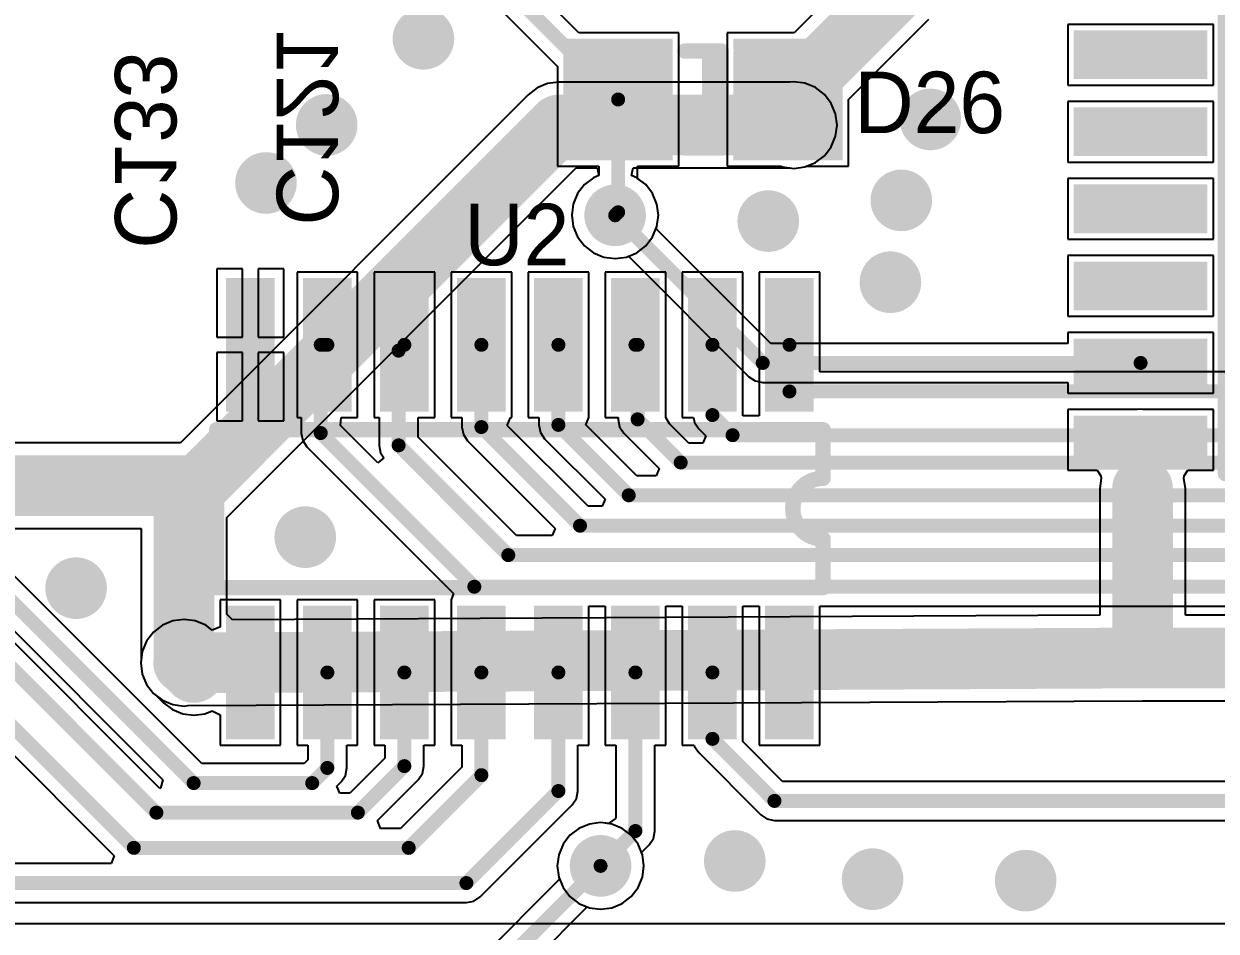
# Model space of a CAD drawing. Header units: millimetres. Extents: x 0 to 7.36, y -3.03 to 0.
# Drawn here: x 1.686 to 2.46, y -1.548 to -0.959 of the extents above; entities that cross this region are included whole.
import ezdxf

# ---------------------------------------------------------------- set-up
doc = ezdxf.new("R2010")
doc.units = ezdxf.units.MM
doc.header["$MEASUREMENT"] = 0
for name, color, linetype in [('BottomLayer', 5, 'Continuous'), ('BottomOverlay', 54, 'Continuous'), ('BottomPaste', 16, 'Continuous'), ('BottomSolder', 6, 'Continuous'), ('MultiLayer', 9, 'Continuous'), ('TopLayer', 1, 'Continuous'), ('TopOverlay', 2, 'Continuous'), ('TopPaste', 8, 'Continuous'), ('TopSolder', 216, 'Continuous'), ('ViaHoleLayer', 16, 'Continuous')]:
    doc.layers.add(name, color=color, linetype=linetype)

# ---------------------------------------------------------------- blocks, each defined once
blk = doc.blocks.new('ULN2003BDR_B_96')
at = {"layer": 'BottomLayer'}
for points in [[(-0.14567, 0.16319), (-0.06693, 0.16319), (-0.14567, 0.18681), (-0.06693, 0.18681)], [(0.06693, 0.16319), (0.14567, 0.16319), (0.06693, 0.18681), (0.14567, 0.18681)], [(-0.14567, 0.11319), (-0.06693, 0.11319), (-0.14567, 0.13681), (-0.06693, 0.13681)], [(0.06693, 0.11319), (0.14567, 0.11319), (0.06693, 0.13681), (0.14567, 0.13681)], [(-0.14567, 0.06319), (-0.06693, 0.06319), (-0.14567, 0.08681), (-0.06693, 0.08681)], [(0.06693, 0.06319), (0.14567, 0.06319), (0.06693, 0.08681), (0.14567, 0.08681)], [(-0.14567, 0.01319), (-0.06693, 0.01319), (-0.14567, 0.03681), (-0.06693, 0.03681)], [(0.06693, 0.01319), (0.14567, 0.01319), (0.06693, 0.03681), (0.14567, 0.03681)], [(-0.14567, -0.03681), (-0.06693, -0.03681), (-0.14567, -0.01319), (-0.06693, -0.01319)], [(0.06693, -0.03681), (0.14567, -0.03681), (0.06693, -0.01319), (0.14567, -0.01319)], [(-0.14567, -0.08681), (-0.06693, -0.08681), (-0.14567, -0.06319), (-0.06693, -0.06319)], [(0.06693, -0.08681), (0.14567, -0.08681), (0.06693, -0.06319), (0.14567, -0.06319)], [(-0.14567, -0.13681), (-0.06693, -0.13681), (-0.14567, -0.11319), (-0.06693, -0.11319)], [(0.06693, -0.13681), (0.14567, -0.13681), (0.06693, -0.11319), (0.14567, -0.11319)], [(-0.14567, -0.18681), (-0.06693, -0.18681), (-0.14567, -0.16319), (-0.06693, -0.16319)], [(0.06693, -0.18681), (0.14567, -0.18681), (0.06693, -0.16319), (0.14567, -0.16319)]]:
    blk.add_solid(points, dxfattribs=at)
at = {"layer": 'BottomOverlay', "const_width": 0.01}
for points in [[(0.05119, 0.19683), (-0.05119, 0.19683)], [(-0.05119, 0.19683), (-0.05119, -0.19683)], [(0.05119, 0.19683), (0.05119, -0.19683)], [(-0.01969, -0.19683), (-0.05119, -0.19683)], [(0.05119, -0.19683), (0.01969, -0.19683)]]:
    blk.add_lwpolyline(points, dxfattribs=at)
at = {"layer": 'BottomOverlay', "const_width": 0.005}
for points in [[(-0.05369, 0.19683, 1), (-0.04869, 0.19683, 1)], [(-0.05369, 0.19683, 1), (-0.04869, 0.19683, 1)], [(0.04869, 0.19683, 1), (0.05369, 0.19683, 1)], [(0.04869, 0.19683, 1), (0.05369, 0.19683, 1)], [(-0.05369, -0.19683, 1), (-0.04869, -0.19683, 1)], [(-0.05369, -0.19683, 1), (-0.04869, -0.19683, 1)], [(-0.02219, -0.19683, 1), (-0.01719, -0.19683, 1)], [(-0.02219, -0.19685, 1), (-0.01719, -0.19685, 1)], [(0.01719, -0.19683, 1), (0.02219, -0.19683, 1)], [(0.01719, -0.19685, 1), (0.02219, -0.19685, 1)], [(0.04869, -0.19683, 1), (0.05369, -0.19683, 1)], [(0.04869, -0.19683, 1), (0.05369, -0.19683, 1)]]:
    blk.add_lwpolyline(points, format="xyb", close=True, dxfattribs=at)
at = {"layer": 'BottomOverlay', "const_width": 0.01}
blk.add_lwpolyline([(-0.01969, -0.19685, -1), (0.01969, -0.19685)], format="xyb", dxfattribs=at)
at = {"layer": 'BottomPaste'}
for points in [[(-0.14567, 0.16319), (-0.06693, 0.16319), (-0.14567, 0.18681), (-0.06693, 0.18681)], [(0.06693, 0.16319), (0.14567, 0.16319), (0.06693, 0.18681), (0.14567, 0.18681)], [(-0.14567, 0.11319), (-0.06693, 0.11319), (-0.14567, 0.13681), (-0.06693, 0.13681)], [(0.06693, 0.11319), (0.14567, 0.11319), (0.06693, 0.13681), (0.14567, 0.13681)], [(-0.14567, 0.06319), (-0.06693, 0.06319), (-0.14567, 0.08681), (-0.06693, 0.08681)], [(0.06693, 0.06319), (0.14567, 0.06319), (0.06693, 0.08681), (0.14567, 0.08681)], [(-0.14567, 0.01319), (-0.06693, 0.01319), (-0.14567, 0.03681), (-0.06693, 0.03681)], [(0.06693, 0.01319), (0.14567, 0.01319), (0.06693, 0.03681), (0.14567, 0.03681)], [(-0.14567, -0.03681), (-0.06693, -0.03681), (-0.14567, -0.01319), (-0.06693, -0.01319)], [(0.06693, -0.03681), (0.14567, -0.03681), (0.06693, -0.01319), (0.14567, -0.01319)], [(-0.14567, -0.08681), (-0.06693, -0.08681), (-0.14567, -0.06319), (-0.06693, -0.06319)], [(0.06693, -0.08681), (0.14567, -0.08681), (0.06693, -0.06319), (0.14567, -0.06319)], [(-0.14567, -0.13681), (-0.06693, -0.13681), (-0.14567, -0.11319), (-0.06693, -0.11319)], [(0.06693, -0.13681), (0.14567, -0.13681), (0.06693, -0.11319), (0.14567, -0.11319)], [(-0.14567, -0.18681), (-0.06693, -0.18681), (-0.14567, -0.16319), (-0.06693, -0.16319)], [(0.06693, -0.18681), (0.14567, -0.18681), (0.06693, -0.16319), (0.14567, -0.16319)]]:
    blk.add_solid(points, dxfattribs=at)
at = {"layer": 'BottomSolder'}
for points in [[(-0.14967, 0.15919), (-0.06293, 0.15919), (-0.14967, 0.19081), (-0.06293, 0.19081)], [(0.06293, 0.15919), (0.14967, 0.15919), (0.06293, 0.19081), (0.14967, 0.19081)], [(-0.14967, 0.10919), (-0.06293, 0.10919), (-0.14967, 0.14081), (-0.06293, 0.14081)], [(0.06293, 0.10919), (0.14967, 0.10919), (0.06293, 0.14081), (0.14967, 0.14081)], [(-0.14967, 0.05919), (-0.06293, 0.05919), (-0.14967, 0.09081), (-0.06293, 0.09081)], [(0.06293, 0.05919), (0.14967, 0.05919), (0.06293, 0.09081), (0.14967, 0.09081)], [(-0.14967, 0.00919), (-0.06293, 0.00919), (-0.14967, 0.04081), (-0.06293, 0.04081)], [(0.06293, 0.00919), (0.14967, 0.00919), (0.06293, 0.04081), (0.14967, 0.04081)], [(-0.14967, -0.04081), (-0.06293, -0.04081), (-0.14967, -0.00919), (-0.06293, -0.00919)], [(0.06293, -0.04081), (0.14967, -0.04081), (0.06293, -0.00919), (0.14967, -0.00919)], [(-0.14967, -0.09081), (-0.06293, -0.09081), (-0.14967, -0.05919), (-0.06293, -0.05919)], [(0.06293, -0.09081), (0.14967, -0.09081), (0.06293, -0.05919), (0.14967, -0.05919)], [(-0.14967, -0.14081), (-0.06293, -0.14081), (-0.14967, -0.10919), (-0.06293, -0.10919)], [(0.06293, -0.14081), (0.14967, -0.14081), (0.06293, -0.10919), (0.14967, -0.10919)], [(-0.14967, -0.19081), (-0.06293, -0.19081), (-0.14967, -0.15919), (-0.06293, -0.15919)], [(0.06293, -0.19081), (0.14967, -0.19081), (0.06293, -0.15919), (0.14967, -0.15919)]]:
    blk.add_solid(points, dxfattribs=at)
blk = doc.blocks.new('ULN2003BDR_97')
at = {"layer": 'TopLayer'}
for points in [[(-0.14567, 0.16319), (-0.06693, 0.16319), (-0.14567, 0.18681), (-0.06693, 0.18681)], [(0.06693, 0.16319), (0.14567, 0.16319), (0.06693, 0.18681), (0.14567, 0.18681)], [(-0.14567, 0.11319), (-0.06693, 0.11319), (-0.14567, 0.13681), (-0.06693, 0.13681)], [(0.06693, 0.11319), (0.14567, 0.11319), (0.06693, 0.13681), (0.14567, 0.13681)], [(-0.14567, 0.06319), (-0.06693, 0.06319), (-0.14567, 0.08681), (-0.06693, 0.08681)], [(0.06693, 0.06319), (0.14567, 0.06319), (0.06693, 0.08681), (0.14567, 0.08681)], [(-0.14567, 0.01319), (-0.06693, 0.01319), (-0.14567, 0.03681), (-0.06693, 0.03681)], [(0.06693, 0.01319), (0.14567, 0.01319), (0.06693, 0.03681), (0.14567, 0.03681)], [(-0.14567, -0.03681), (-0.06693, -0.03681), (-0.14567, -0.01319), (-0.06693, -0.01319)], [(0.06693, -0.03681), (0.14567, -0.03681), (0.06693, -0.01319), (0.14567, -0.01319)], [(-0.14567, -0.08681), (-0.06693, -0.08681), (-0.14567, -0.06319), (-0.06693, -0.06319)], [(0.06693, -0.08681), (0.14567, -0.08681), (0.06693, -0.06319), (0.14567, -0.06319)], [(-0.14567, -0.13681), (-0.06693, -0.13681), (-0.14567, -0.11319), (-0.06693, -0.11319)], [(0.06693, -0.13681), (0.14567, -0.13681), (0.06693, -0.11319), (0.14567, -0.11319)], [(-0.14567, -0.18681), (-0.06693, -0.18681), (-0.14567, -0.16319), (-0.06693, -0.16319)], [(0.06693, -0.18681), (0.14567, -0.18681), (0.06693, -0.16319), (0.14567, -0.16319)]]:
    blk.add_solid(points, dxfattribs=at)
at = {"layer": 'TopOverlay', "const_width": 0.01}
for points in [[(-0.01969, 0.19683), (-0.05119, 0.19683)], [(-0.05119, -0.19683), (-0.05119, 0.19683)], [(0.05119, 0.19683), (0.01969, 0.19683)], [(0.05119, -0.19683), (0.05119, 0.19683)], [(0.05119, -0.19683), (-0.05119, -0.19683)]]:
    blk.add_lwpolyline(points, dxfattribs=at)
at = {"layer": 'TopOverlay', "const_width": 0.005}
for points in [[(-0.05369, 0.19683, 1), (-0.04869, 0.19683, 1)], [(-0.05369, 0.19683, 1), (-0.04869, 0.19683, 1)], [(-0.02219, 0.19685, 1), (-0.01719, 0.19685, 1)], [(-0.02219, 0.19683, 1), (-0.01719, 0.19683, 1)], [(0.01719, 0.19685, 1), (0.02219, 0.19685, 1)], [(0.01719, 0.19683, 1), (0.02219, 0.19683, 1)], [(0.04869, 0.19683, 1), (0.05369, 0.19683, 1)], [(0.04869, 0.19683, 1), (0.05369, 0.19683, 1)], [(-0.05369, -0.19683, 1), (-0.04869, -0.19683, 1)], [(-0.05369, -0.19683, 1), (-0.04869, -0.19683, 1)], [(0.04869, -0.19683, 1), (0.05369, -0.19683, 1)], [(0.04869, -0.19683, 1), (0.05369, -0.19683, 1)]]:
    blk.add_lwpolyline(points, format="xyb", close=True, dxfattribs=at)
at = {"layer": 'TopOverlay', "const_width": 0.01}
blk.add_lwpolyline([(0.01969, 0.19685, -1), (-0.01969, 0.19685)], format="xyb", dxfattribs=at)
at = {"layer": 'TopPaste'}
for points in [[(-0.14567, 0.16319), (-0.06693, 0.16319), (-0.14567, 0.18681), (-0.06693, 0.18681)], [(0.06693, 0.16319), (0.14567, 0.16319), (0.06693, 0.18681), (0.14567, 0.18681)], [(-0.14567, 0.11319), (-0.06693, 0.11319), (-0.14567, 0.13681), (-0.06693, 0.13681)], [(0.06693, 0.11319), (0.14567, 0.11319), (0.06693, 0.13681), (0.14567, 0.13681)], [(-0.14567, 0.06319), (-0.06693, 0.06319), (-0.14567, 0.08681), (-0.06693, 0.08681)], [(0.06693, 0.06319), (0.14567, 0.06319), (0.06693, 0.08681), (0.14567, 0.08681)], [(-0.14567, 0.01319), (-0.06693, 0.01319), (-0.14567, 0.03681), (-0.06693, 0.03681)], [(0.06693, 0.01319), (0.14567, 0.01319), (0.06693, 0.03681), (0.14567, 0.03681)], [(-0.14567, -0.03681), (-0.06693, -0.03681), (-0.14567, -0.01319), (-0.06693, -0.01319)], [(0.06693, -0.03681), (0.14567, -0.03681), (0.06693, -0.01319), (0.14567, -0.01319)], [(-0.14567, -0.08681), (-0.06693, -0.08681), (-0.14567, -0.06319), (-0.06693, -0.06319)], [(0.06693, -0.08681), (0.14567, -0.08681), (0.06693, -0.06319), (0.14567, -0.06319)], [(-0.14567, -0.13681), (-0.06693, -0.13681), (-0.14567, -0.11319), (-0.06693, -0.11319)], [(0.06693, -0.13681), (0.14567, -0.13681), (0.06693, -0.11319), (0.14567, -0.11319)], [(-0.14567, -0.18681), (-0.06693, -0.18681), (-0.14567, -0.16319), (-0.06693, -0.16319)], [(0.06693, -0.18681), (0.14567, -0.18681), (0.06693, -0.16319), (0.14567, -0.16319)]]:
    blk.add_solid(points, dxfattribs=at)
at = {"layer": 'TopSolder'}
for points in [[(-0.14967, 0.15919), (-0.06293, 0.15919), (-0.14967, 0.19081), (-0.06293, 0.19081)], [(0.06293, 0.15919), (0.14967, 0.15919), (0.06293, 0.19081), (0.14967, 0.19081)], [(-0.14967, 0.10919), (-0.06293, 0.10919), (-0.14967, 0.14081), (-0.06293, 0.14081)], [(0.06293, 0.10919), (0.14967, 0.10919), (0.06293, 0.14081), (0.14967, 0.14081)], [(-0.14967, 0.05919), (-0.06293, 0.05919), (-0.14967, 0.09081), (-0.06293, 0.09081)], [(0.06293, 0.05919), (0.14967, 0.05919), (0.06293, 0.09081), (0.14967, 0.09081)], [(-0.14967, 0.00919), (-0.06293, 0.00919), (-0.14967, 0.04081), (-0.06293, 0.04081)], [(0.06293, 0.00919), (0.14967, 0.00919), (0.06293, 0.04081), (0.14967, 0.04081)], [(-0.14967, -0.04081), (-0.06293, -0.04081), (-0.14967, -0.00919), (-0.06293, -0.00919)], [(0.06293, -0.04081), (0.14967, -0.04081), (0.06293, -0.00919), (0.14967, -0.00919)], [(-0.14967, -0.09081), (-0.06293, -0.09081), (-0.14967, -0.05919), (-0.06293, -0.05919)], [(0.06293, -0.09081), (0.14967, -0.09081), (0.06293, -0.05919), (0.14967, -0.05919)], [(-0.14967, -0.14081), (-0.06293, -0.14081), (-0.14967, -0.10919), (-0.06293, -0.10919)], [(0.06293, -0.14081), (0.14967, -0.14081), (0.06293, -0.10919), (0.14967, -0.10919)], [(-0.14967, -0.19081), (-0.06293, -0.19081), (-0.14967, -0.15919), (-0.06293, -0.15919)], [(0.06293, -0.19081), (0.14967, -0.19081), (0.06293, -0.15919), (0.14967, -0.15919)]]:
    blk.add_solid(points, dxfattribs=at)
blk = doc.blocks.new('1N4148_233')
at = {"layer": 'TopLayer'}
for points in [[(-0.08661, -0.03543), (-0.02362, -0.03543), (-0.08661, 0.03543), (-0.02362, 0.03543)], [(0.02362, -0.03543), (0.08661, -0.03543), (0.02362, 0.03543), (0.08661, 0.03543)]]:
    blk.add_solid(points, dxfattribs=at)
at = {"layer": 'TopOverlay', "const_width": 0.01}
for points in [[(-0.01182, 0.03146), (-0.01182, -0.03146)], [(0.01178, 0.03146), (-0.01178, 0.03146)], [(-0.00437, 0.03146), (-0.00437, -0.03146)], [(0.01178, -0.03146), (-0.01178, -0.03146)]]:
    blk.add_lwpolyline(points, dxfattribs=at)
at = {"layer": 'TopOverlay', "const_width": 0.005}
for points in [[(-0.01431, 0.03146, 1), (-0.00932, 0.03146, 1)], [(-0.01428, 0.03146, 1), (-0.00928, 0.03146, 1)], [(-0.00687, 0.03146, 1), (-0.00187, 0.03146, 1)], [(0.00928, 0.03146, 1), (0.01428, 0.03146, 1)], [(-0.01431, -0.03146, 1), (-0.00932, -0.03146, 1)], [(-0.01428, -0.03146, 1), (-0.00928, -0.03146, 1)], [(-0.00687, -0.03146, 1), (-0.00187, -0.03146, 1)], [(0.00928, -0.03146, 1), (0.01428, -0.03146, 1)]]:
    blk.add_lwpolyline(points, format="xyb", close=True, dxfattribs=at)
at = {"layer": 'TopPaste'}
for points in [[(-0.08661, -0.03543), (-0.02362, -0.03543), (-0.08661, 0.03543), (-0.02362, 0.03543)], [(0.02362, -0.03543), (0.08661, -0.03543), (0.02362, 0.03543), (0.08661, 0.03543)]]:
    blk.add_solid(points, dxfattribs=at)
at = {"layer": 'TopSolder'}
for points in [[(-0.09061, -0.03943), (-0.01962, -0.03943), (-0.09061, 0.03943), (-0.01962, 0.03943)], [(0.01962, -0.03943), (0.09061, -0.03943), (0.01962, 0.03943), (0.09061, 0.03943)]]:
    blk.add_solid(points, dxfattribs=at)

msp = doc.modelspace()

# ---------------------------------------------------------------- linework, layer by layer
at = {"layer": 'BottomLayer'}
for p, q in [((2.45809, -0.95941), (2.3636, -0.95941)), ((2.3636, -0.95941), (2.3636, -0.99878)), ((2.45809, -0.99878), (2.45809, -0.95941)), ((2.02581, -0.99788), (2.0191, -1.00066)), ((2.033, -0.99694), (2.02581, -0.99788)), ((2.18323, -0.99694), (2.033, -0.99694)), ((2.18565, -0.99662), (2.18323, -0.99694)), ((2.19292, -0.99758), (2.18565, -0.99662)), ((2.1997, -1.00038), (2.19292, -0.99758)), ((2.01334, -1.00508), (1.78758, -1.23084)), ((2.0191, -1.00066), (2.01334, -1.00508)), ((2.20553, -1.00485), (2.1997, -1.00038)), ((2.20999, -1.01068), (2.20553, -1.00485)), ((2.3636, -0.99878), (2.45809, -0.99878)), ((2.2128, -1.01746), (2.20999, -1.01068)), ((2.45809, -1.00941), (2.3636, -1.00941)), ((2.3636, -1.00941), (2.3636, -1.04878)), ((2.45809, -1.04878), (2.45809, -1.00941)), ((2.21376, -1.02473), (2.2128, -1.01746)), ((2.2128, -1.03201), (2.21376, -1.02473)), ((2.20999, -1.03879), (2.2128, -1.03201)), ((2.1997, -1.04908), (2.20553, -1.04461)), ((2.20553, -1.04461), (2.20999, -1.03879)), ((1.8177, -1.27934), (2.04451, -1.05253)), ((2.04451, -1.05253), (2.05808, -1.05253)), ((2.05808, -1.05253), (2.05908, -1.05753)), ((2.08036, -1.05753), (2.08136, -1.05253)), ((2.08136, -1.05253), (2.18323, -1.05253)), ((2.18323, -1.05253), (2.18565, -1.05285)), ((2.18565, -1.05285), (2.19292, -1.05189)), ((2.19292, -1.05189), (2.1997, -1.04908)), ((2.3636, -1.04878), (2.45809, -1.04878)), ((2.05566, -1.05894), (2.04984, -1.06341)), ((2.05908, -1.05753), (2.05566, -1.05894)), ((2.08378, -1.05894), (2.08036, -1.05753)), ((2.0896, -1.06341), (2.08378, -1.05894)), ((2.45809, -1.05941), (2.3636, -1.05941)), ((2.3636, -1.05941), (2.3636, -1.09878)), ((2.45809, -1.09878), (2.45809, -1.05941)), ((2.04984, -1.06341), (2.04537, -1.06923)), ((2.09407, -1.06923), (2.0896, -1.06341)), ((2.04537, -1.06923), (2.04256, -1.07601)), ((2.09688, -1.07601), (2.09407, -1.06923)), ((2.04256, -1.07601), (2.04161, -1.08329)), ((2.04161, -1.08329), (2.04256, -1.09057)), ((2.09783, -1.08329), (2.09688, -1.07601)), ((2.09688, -1.09057), (2.09783, -1.08329)), ((2.04256, -1.09057), (2.04537, -1.09735)), ((2.09629, -1.09198), (2.09688, -1.09057)), ((2.04537, -1.09735), (2.04984, -1.10317)), ((2.17076, -1.16645), (2.09629, -1.09198)), ((2.3636, -1.09878), (2.45809, -1.09878)), ((2.04984, -1.10317), (2.05566, -1.10764)), ((2.05566, -1.10764), (2.06244, -1.11045)), ((2.06244, -1.11045), (2.06972, -1.11141)), ((2.06972, -1.11141), (2.077, -1.11045)), ((2.077, -1.11045), (2.07841, -1.10986)), ((2.07841, -1.10986), (2.15659, -1.18804)), ((2.45809, -1.10941), (2.3636, -1.10941)), ((2.3636, -1.10941), (2.3636, -1.14878)), ((2.45809, -1.14878), (2.45809, -1.10941)), ((2.3636, -1.14878), (2.45809, -1.14878)), ((2.45809, -1.15941), (2.3636, -1.15941)), ((2.3636, -1.15941), (2.3636, -1.16645)), ((2.45809, -1.19878), (2.45809, -1.15941)), ((2.3636, -1.16645), (2.17076, -1.16645)), ((2.15659, -1.18804), (2.16069, -1.19078)), ((2.16069, -1.19078), (2.16553, -1.19174)), ((2.16553, -1.19174), (2.3636, -1.19174)), ((2.3636, -1.19174), (2.3636, -1.19878)), ((2.3636, -1.19878), (2.45809, -1.19878)), ((2.40851, -1.20941), (2.3636, -1.20941)), ((2.3636, -1.20941), (2.3636, -1.24878)), ((2.41004, -1.20904), (2.40851, -1.20941)), ((2.41239, -1.20941), (2.41004, -1.20904)), ((2.45809, -1.20941), (2.41239, -1.20941)), ((2.45809, -1.24878), (2.45809, -1.20941)), ((1.78758, -1.23084), (1.64338, -1.23084)), ((2.3636, -1.24878), (2.38267, -1.24878)), ((2.38267, -1.24878), (2.38504, -1.25233)), ((2.38521, -1.25378), (2.38431, -1.26059)), ((2.38504, -1.25233), (2.38521, -1.25378)), ((2.43901, -1.25378), (2.43917, -1.25233)), ((2.4399, -1.26059), (2.43901, -1.25378)), ((2.43917, -1.25233), (2.44154, -1.24878)), ((2.44154, -1.24878), (2.45809, -1.24878)), ((2.38431, -1.26059), (2.38431, -1.34286)), ((2.4399, -1.34272), (2.4399, -1.26059)), ((1.8177, -1.34218), (1.8177, -1.27934)), ((1.20009, -1.28643), (1.7621, -1.28643)), ((1.7621, -1.28643), (1.7621, -1.37125)), ((1.82124, -1.34571), (1.8177, -1.34218)), ((2.38431, -1.34286), (1.82124, -1.34571)), ((3.45851, -1.34272), (2.4399, -1.34272)), ((1.7621, -1.37125), (1.76179, -1.37367)), ((1.76179, -1.37367), (1.76275, -1.38094)), ((1.76275, -1.38094), (1.76555, -1.38772)), ((1.76555, -1.38772), (1.77002, -1.39355)), ((1.77002, -1.39355), (1.77584, -1.39801)), ((1.77584, -1.39801), (1.78262, -1.40082)), ((1.78262, -1.40082), (1.7899, -1.40178)), ((1.79241, -1.40145), (2.41217, -1.39832)), ((2.41217, -1.39832), (3.46761, -1.39832)), ((1.7899, -1.40178), (1.79241, -1.40145)), ((2.05298, -1.47829), (2.0462, -1.4811)), ((2.06026, -1.47733), (2.05298, -1.47829)), ((2.06754, -1.47829), (2.06026, -1.47733)), ((2.07432, -1.4811), (2.06754, -1.47829)), ((2.04038, -1.48556), (2.03591, -1.49139)), ((2.0462, -1.4811), (2.04038, -1.48556)), ((2.08014, -1.48556), (2.07432, -1.4811)), ((2.08461, -1.49139), (2.08014, -1.48556)), ((2.03591, -1.49139), (2.0331, -1.49817)), ((2.08742, -1.49817), (2.08461, -1.49139)), ((2.0331, -1.49817), (2.03215, -1.50544)), ((2.08837, -1.50544), (2.08742, -1.49817)), ((2.03215, -1.50544), (2.0331, -1.51272)), ((2.08742, -1.51272), (2.08837, -1.50544)), ((2.03369, -1.51413), (1.87002, -1.6778)), ((2.0331, -1.51272), (2.03369, -1.51413)), ((2.08461, -1.5195), (2.08742, -1.51272)), ((2.08014, -1.52532), (2.08461, -1.5195)), ((1.8842, -1.69939), (2.05157, -1.53202)), ((2.05157, -1.53202), (2.05298, -1.5326)), ((2.06754, -1.5326), (2.07432, -1.52979)), ((2.07432, -1.52979), (2.08014, -1.52532)), ((2.05298, -1.5326), (2.06026, -1.53356)), ((2.06026, -1.53356), (2.06754, -1.5326))]:
    msp.add_line(p, q, dxfattribs=at)
for points, const_width in [([(1.93526, -0.96877, 1), (1.95526, -0.96877, 1)], 0.02), ([(1.87245, -1.02464, 1), (1.89245, -1.02464, 1)], 0.02), ([(2.02316, -1.02473, 1), (2.04284, -1.02473, 1)], 0.01969), ([(2.02316, -1.02473, 1), (2.04284, -1.02473, 1)], 0.01969), ([(2.17565, -1.02473, 1), (2.19565, -1.02473, 1)], 0.02), ([(2.1758, -1.02473, 1), (2.19549, -1.02473, 1)], 0.01969), ([(2.26435, -1.02109, 1), (2.28435, -1.02109, 1)], 0.02), ([(1.83303, -1.06233, 1), (1.85303, -1.06233, 1)], 0.02), ([(2.2455, -1.07361, 1), (2.2655, -1.07361, 1)], 0.02), ([(2.05972, -1.08329, 1), (2.07972, -1.08329, 1)], 0.02), ([(2.15911, -1.08706, 1), (2.17911, -1.08706, 1)], 0.02), ([(2.06746, -1.08329, 1), (2.07198, -1.08329, 1)], 0.00453), ([(2.23841, -1.12672, 1), (2.25841, -1.12672, 1)], 0.02), ([(2.16326, -1.17909, 1), (2.16779, -1.17909, 1)], 0.00453), ([(2.16326, -1.17909, 1), (2.16779, -1.17909, 1)], 0.00453), ([(2.40858, -1.17909, 1), (2.41311, -1.17909, 1)], 0.00453), ([(2.40494, -1.22909, 1), (2.41675, -1.22909, 1)], 0.01181), ([(1.78006, -1.25864, 1), (1.79974, -1.25864, 1)], 0.01969), ([(1.78006, -1.25864, 1), (1.79974, -1.25864, 1)], 0.01969), ([(2.40226, -1.26059, 1), (2.42195, -1.26059, 1)], 0.01969), ([(1.78006, -1.26783, 1), (1.79974, -1.26783, 1)], 0.01969), ([(1.78006, -1.26783, 1), (1.79974, -1.26783, 1)], 0.01969), ([(1.78006, -1.26783, 1), (1.79974, -1.26783, 1)], 0.01969), ([(2.4062, -1.26059, 1), (2.41801, -1.26059, 1)], 0.01181), ([(1.85854, -1.29214, 1), (1.87854, -1.29214, 1)], 0.02), ([(1.70977, -1.32523, 1), (1.72977, -1.32523, 1)], 0.02), ([(1.7799, -1.37367, 1), (1.7999, -1.37367, 1)], 0.02), ([(1.78006, -1.37367, 1), (1.79974, -1.37367, 1)], 0.01969), ([(1.78006, -1.37367, 1), (1.79974, -1.37367, 1)], 0.01969), ([(2.40226, -1.37052, 1), (2.42195, -1.37052, 1)], 0.01969), ([(2.40226, -1.37052, 1), (2.42195, -1.37052, 1)], 0.01969), ([(2.40226, -1.37052, 1), (2.42195, -1.37052, 1)], 0.01969), ([(2.05026, -1.50544, 1), (2.07026, -1.50544, 1)], 0.02), ([(2.13739, -1.50225, 1), (2.15739, -1.50225, 1)], 0.02), ([(2.058, -1.50544, 1), (2.06252, -1.50544, 1)], 0.00453), ([(2.22686, -1.51405, 1), (2.24686, -1.51405, 1)], 0.02), ([(2.32623, -1.51502, 1), (2.34623, -1.51502, 1)], 0.02)]:
    msp.add_lwpolyline(points, format="xyb", close=True, dxfattribs=dict(at, const_width=const_width))
for points, const_width in [([(1.7899, -1.26783), (2.033, -1.02473)], 0.03937), ([(2.033, -1.02473), (2.18565, -1.02473)], 0.03937), ([(2.06972, -1.08329), (2.16553, -1.17909)], 0.00906), ([(2.16553, -1.17909), (2.41085, -1.17909)], 0.00906), ([(2.41085, -1.22909), (2.41211, -1.26059)], 0.02362), ([(1.61558, -1.25864), (1.7899, -1.25864)], 0.03937), ([(1.7899, -1.26783), (1.7899, -1.25864)], 0.03937), ([(2.41211, -1.37052), (2.41211, -1.26059)], 0.03937), ([(1.7899, -1.37367), (1.7899, -1.26783)], 0.03937), ([(1.7899, -1.37367), (2.41211, -1.37052)], 0.03937), ([(2.41211, -1.37052), (3.47002, -1.37052)], 0.03937), ([(1.87526, -1.69044), (2.06026, -1.50544)], 0.00906)]:
    msp.add_lwpolyline(points, dxfattribs=dict(at, const_width=const_width))
at = {"layer": 'MultiLayer', "const_width": 0.02}
for points in [[(1.93526, -0.96877, 1), (1.95526, -0.96877, 1)], [(1.87245, -1.02464, 1), (1.89245, -1.02464, 1)], [(2.17565, -1.02473, 1), (2.19565, -1.02473, 1)], [(2.26435, -1.02109, 1), (2.28435, -1.02109, 1)], [(1.83303, -1.06233, 1), (1.85303, -1.06233, 1)], [(2.2455, -1.07361, 1), (2.2655, -1.07361, 1)], [(2.05972, -1.08329, 1), (2.07972, -1.08329, 1)], [(2.15911, -1.08706, 1), (2.17911, -1.08706, 1)], [(2.23841, -1.12672, 1), (2.25841, -1.12672, 1)], [(1.85854, -1.29214, 1), (1.87854, -1.29214, 1)], [(1.70977, -1.32523, 1), (1.72977, -1.32523, 1)], [(1.7799, -1.37367, 1), (1.7999, -1.37367, 1)], [(2.05026, -1.50544, 1), (2.07026, -1.50544, 1)], [(2.13739, -1.50225, 1), (2.15739, -1.50225, 1)], [(2.22686, -1.51405, 1), (2.24686, -1.51405, 1)], [(2.32623, -1.51502, 1), (2.34623, -1.51502, 1)]]:
    msp.add_lwpolyline(points, format="xyb", close=True, dxfattribs=at)
at = {"layer": 'TopLayer'}
for p, q in [((2.22392, -0.92682), (2.1859, -0.96484)), ((2.04625, -0.96484), (2.01437, -0.93297)), ((1.99279, -0.94715), (2.0323, -0.98666)), ((2.22128, -1.00809), (2.27335, -0.95601)), ((2.11104, -0.96484), (2.04625, -0.96484)), ((2.11104, -1.05146), (2.11104, -0.96484)), ((2.1859, -0.96484), (2.14254, -0.96484)), ((2.14254, -0.96484), (2.14254, -1.05146)), ((2.0323, -0.98666), (2.0323, -1.05146)), ((2.22128, -1.05146), (2.22128, -1.00809)), ((2.0323, -1.05146), (2.05903, -1.05146)), ((2.05903, -1.05146), (2.05903, -1.05755)), ((2.08432, -1.05936), (2.08432, -1.05146)), ((2.08432, -1.05146), (2.11104, -1.05146)), ((2.14254, -1.05146), (2.17733, -1.05146)), ((2.17733, -1.05146), (2.17837, -1.05189)), ((2.17837, -1.05189), (2.18565, -1.05285)), ((2.18565, -1.05285), (2.19292, -1.05189)), ((2.19292, -1.05189), (2.19397, -1.05146)), ((2.19397, -1.05146), (2.22128, -1.05146)), ((2.05566, -1.05894), (2.04984, -1.06341)), ((2.05903, -1.05755), (2.05566, -1.05894)), ((2.0896, -1.06341), (2.08432, -1.05936)), ((2.04984, -1.06341), (2.04537, -1.06923)), ((2.09407, -1.06923), (2.0896, -1.06341)), ((2.04537, -1.06923), (2.04256, -1.07601)), ((2.09688, -1.07601), (2.09407, -1.06923)), ((2.04256, -1.07601), (2.04161, -1.08329)), ((2.04161, -1.08329), (2.04256, -1.09057)), ((2.09783, -1.08329), (2.09688, -1.07601)), ((2.09688, -1.09057), (2.09783, -1.08329)), ((2.04256, -1.09057), (2.04537, -1.09735)), ((2.09407, -1.09735), (2.09688, -1.09057)), ((2.04537, -1.09735), (2.04984, -1.10317)), ((2.0896, -1.10317), (2.09407, -1.09735)), ((2.04984, -1.10317), (2.05566, -1.10764)), ((2.08378, -1.10764), (2.0896, -1.10317)), ((2.05566, -1.10764), (2.06244, -1.11045)), ((2.06244, -1.11045), (2.06972, -1.11141)), ((2.06972, -1.11141), (2.077, -1.11045)), ((2.077, -1.11045), (2.08378, -1.10764)), ((1.82789, -1.11797), (1.81108, -1.11797)), ((1.81108, -1.11797), (1.81108, -1.16234)), ((1.82789, -1.16234), (1.82789, -1.11797)), ((1.8547, -1.11797), (1.83789, -1.11797)), ((1.83789, -1.11797), (1.83789, -1.16234)), ((1.8547, -1.16234), (1.8547, -1.11797)), ((1.90257, -1.1201), (1.8632, -1.1201)), ((1.8632, -1.1201), (1.8632, -1.21459)), ((1.90257, -1.21459), (1.90257, -1.1201)), ((1.95257, -1.1201), (1.9132, -1.1201)), ((1.9132, -1.1201), (1.9132, -1.21459)), ((1.95257, -1.21459), (1.95257, -1.1201)), ((2.00257, -1.1201), (1.9632, -1.1201)), ((1.9632, -1.1201), (1.9632, -1.21459)), ((2.00257, -1.21459), (2.00257, -1.1201)), ((2.05257, -1.1201), (2.0132, -1.1201)), ((2.0132, -1.1201), (2.0132, -1.21459)), ((2.05257, -1.21459), (2.05257, -1.1201)), ((2.10257, -1.1201), (2.0632, -1.1201)), ((2.0632, -1.1201), (2.0632, -1.21459)), ((2.10257, -1.21459), (2.10257, -1.1201)), ((2.15257, -1.1201), (2.1132, -1.1201)), ((2.1132, -1.1201), (2.1132, -1.21459)), ((2.15257, -1.21334), (2.15257, -1.1201)), ((2.20257, -1.1201), (2.1632, -1.1201)), ((2.1632, -1.1201), (2.1632, -1.21334)), ((2.20257, -1.18497), (2.20257, -1.1201)), ((1.80133, -1.43906), (1.51344, -1.15118)), ((1.49186, -1.16535), (1.77616, -1.44966)), ((1.81108, -1.16234), (1.82789, -1.16234)), ((1.83789, -1.16234), (1.8547, -1.16234)), ((1.82789, -1.17234), (1.81108, -1.17234)), ((1.81108, -1.17234), (1.81108, -1.21671)), ((1.82789, -1.21671), (1.82789, -1.17234)), ((1.8547, -1.17234), (1.83789, -1.17234)), ((1.83789, -1.17234), (1.83789, -1.21671)), ((1.8547, -1.21671), (1.8547, -1.17234)), ((1.77408, -1.45517), (1.50917, -1.19027)), ((3.04477, -1.18497), (2.20257, -1.18497)), ((1.8632, -1.21459), (1.86595, -1.21459)), ((1.86595, -1.21459), (1.86595, -1.22459)), ((1.89147, -1.21959), (1.89181, -1.21459)), ((1.89181, -1.21459), (1.90257, -1.21459)), ((1.9132, -1.21459), (1.91648, -1.21459)), ((1.91648, -1.21459), (1.91648, -1.23257)), ((1.94177, -1.22733), (1.94177, -1.21459)), ((1.94177, -1.21459), (1.95257, -1.21459)), ((1.9632, -1.21459), (1.97025, -1.21459)), ((1.97025, -1.21459), (1.97025, -1.22072)), ((1.99964, -1.21959), (2.00171, -1.21459)), ((2.00171, -1.21459), (2.00257, -1.21459)), ((2.0132, -1.21459), (2.02025, -1.21459)), ((2.02025, -1.21459), (2.02025, -1.2193)), ((2.05067, -1.21919), (2.05257, -1.21459)), ((2.05257, -1.21459), (2.05257, -1.21459)), ((2.0632, -1.21459), (2.07164, -1.21459)), ((2.07164, -1.21459), (2.07164, -1.21572)), ((2.10498, -1.21854), (2.10257, -1.21459)), ((2.10257, -1.21459), (2.10257, -1.21459)), ((2.10257, -1.21459), (2.10257, -1.21459)), ((2.1132, -1.21459), (2.12058, -1.21459)), ((2.12058, -1.21459), (2.12121, -1.21776)), ((2.1632, -1.21334), (2.15257, -1.21334)), ((1.81108, -1.21671), (1.82789, -1.21671)), ((1.83789, -1.21671), (1.8547, -1.21671)), ((1.91574, -1.24385), (1.89147, -1.21959)), ((1.97025, -1.22072), (1.97121, -1.22556)), ((2.05215, -1.2721), (1.99964, -1.21959)), ((2.02025, -1.2193), (2.02121, -1.22413)), ((2.08378, -1.25231), (2.05067, -1.21919)), ((2.07164, -1.21572), (2.0726, -1.22056)), ((2.0726, -1.22056), (2.07534, -1.22466)), ((2.11752, -1.23108), (2.10498, -1.21854)), ((2.12121, -1.21776), (2.12395, -1.22186)), ((2.12395, -1.22186), (2.12855, -1.22646)), ((1.86595, -1.22459), (1.86691, -1.22943)), ((1.86691, -1.22943), (1.86965, -1.23353)), ((2.00559, -1.29115), (1.94177, -1.22733)), ((1.97121, -1.22556), (1.97395, -1.22966)), ((1.97395, -1.22966), (2.03081, -1.28653)), ((2.02121, -1.22413), (2.02395, -1.22824)), ((2.02395, -1.22824), (2.06319, -1.26748)), ((2.07534, -1.22466), (2.09837, -1.24769)), ((2.12855, -1.22646), (2.12663, -1.23108)), ((1.86965, -1.23353), (1.96485, -1.32873)), ((1.91648, -1.23257), (1.91744, -1.23741)), ((1.91744, -1.23741), (1.91962, -1.24066)), ((2.12663, -1.23108), (2.11752, -1.23108)), ((1.48681, -1.24117), (1.74458, -1.49894)), ((1.91962, -1.24066), (1.91574, -1.24385)), ((2.09646, -1.25231), (2.08378, -1.25231)), ((2.09837, -1.24769), (2.09646, -1.25231)), ((2.06319, -1.26748), (2.06128, -1.2721)), ((2.06128, -1.2721), (2.05215, -1.2721)), ((2.0289, -1.29115), (2.00559, -1.29115)), ((2.03081, -1.28653), (2.0289, -1.29115)), ((1.96485, -1.32873), (1.9632, -1.3327)), ((1.85257, -1.3327), (1.8132, -1.3327)), ((1.8132, -1.3327), (1.8132, -1.35043)), ((1.85257, -1.42719), (1.85257, -1.3327)), ((1.90257, -1.3327), (1.8632, -1.3327)), ((1.8632, -1.3327), (1.8632, -1.42719)), ((1.90257, -1.42719), (1.90257, -1.3327)), ((1.95257, -1.3327), (1.9132, -1.3327)), ((1.9132, -1.3327), (1.9132, -1.42719)), ((1.95257, -1.42719), (1.95257, -1.3327)), ((1.9632, -1.3327), (1.9632, -1.3327)), ((1.9632, -1.3327), (1.9632, -1.42719)), ((2.05257, -1.42719), (2.05257, -1.33695)), ((2.05257, -1.33695), (2.0632, -1.33695)), ((2.0632, -1.33695), (2.0632, -1.42719)), ((2.10257, -1.42719), (2.10257, -1.33695)), ((2.10257, -1.33695), (2.1132, -1.33695)), ((2.1132, -1.33695), (2.1132, -1.42719)), ((2.15257, -1.42483), (2.15257, -1.33695)), ((2.15257, -1.33695), (2.1632, -1.33695)), ((2.1632, -1.33695), (2.1632, -1.42719)), ((2.20257, -1.42719), (2.20257, -1.33695)), ((2.20257, -1.33695), (3.19986, -1.33695)), ((1.78262, -1.34651), (1.77584, -1.34932)), ((1.7899, -1.34555), (1.78262, -1.34651)), ((1.79718, -1.34651), (1.7899, -1.34555)), ((1.80396, -1.34932), (1.79718, -1.34651)), ((1.77002, -1.35379), (1.76555, -1.35961)), ((1.77584, -1.34932), (1.77002, -1.35379)), ((1.8082, -1.35258), (1.80396, -1.34932)), ((1.81312, -1.35051), (1.8082, -1.35258)), ((1.8132, -1.35043), (1.81312, -1.35051)), ((1.76555, -1.35961), (1.76275, -1.36639)), ((1.76275, -1.36639), (1.76179, -1.37367)), ((1.76179, -1.37367), (1.76275, -1.38094)), ((1.76275, -1.38094), (1.76555, -1.38772)), ((1.76555, -1.38772), (1.77002, -1.39355)), ((1.77002, -1.39355), (1.77195, -1.39503)), ((1.77195, -1.39503), (1.77652, -1.3996)), ((1.77652, -1.3996), (1.78228, -1.40401)), ((1.78228, -1.40401), (1.78898, -1.40679)), ((1.78898, -1.40679), (1.79618, -1.40774)), ((1.79618, -1.40774), (1.80337, -1.40679)), ((1.80337, -1.40679), (1.8082, -1.40479)), ((1.8082, -1.40479), (1.8132, -1.40742)), ((1.8132, -1.40742), (1.8132, -1.42719)), ((1.8132, -1.42719), (1.85257, -1.42719)), ((1.8632, -1.42719), (1.87025, -1.42719)), ((1.87025, -1.42719), (1.87025, -1.43664)), ((1.89553, -1.44188), (1.89553, -1.42719)), ((1.89553, -1.42719), (1.90257, -1.42719)), ((1.9132, -1.42719), (1.92025, -1.42719)), ((1.92025, -1.42719), (1.92025, -1.43547)), ((1.94553, -1.4407), (1.94553, -1.42719)), ((1.94553, -1.42719), (1.95257, -1.42719)), ((1.9632, -1.42719), (1.97025, -1.42719)), ((1.97025, -1.42719), (1.97025, -1.44133)), ((2.04553, -1.45685), (2.04553, -1.42719)), ((2.04553, -1.42719), (2.05257, -1.42719)), ((2.0632, -1.42719), (2.07025, -1.42719)), ((2.07025, -1.42719), (2.07025, -1.474)), ((2.09553, -1.48281), (2.09553, -1.42719)), ((2.09553, -1.42719), (2.10257, -1.42719)), ((2.1132, -1.42719), (2.12107, -1.42719)), ((2.12107, -1.42719), (2.12121, -1.42787)), ((2.12121, -1.42787), (2.12395, -1.43197)), ((2.17838, -1.45064), (2.15257, -1.42483)), ((2.1632, -1.42719), (2.20257, -1.42719)), ((1.86782, -1.43906), (1.80133, -1.43906)), ((1.87025, -1.43664), (1.86782, -1.43906)), ((1.92025, -1.43547), (1.89747, -1.45825)), ((2.12395, -1.43197), (2.1642, -1.47222)), ((1.89183, -1.45082), (1.89457, -1.44672)), ((1.89457, -1.44672), (1.89553, -1.44188)), ((1.97025, -1.44133), (1.93048, -1.48109)), ((1.94183, -1.44965), (1.94457, -1.44554)), ((1.94457, -1.44554), (1.94553, -1.4407)), ((1.77452, -1.45509), (1.77408, -1.45517)), ((1.77616, -1.44966), (1.77452, -1.45509)), ((1.88902, -1.45363), (1.89183, -1.45082)), ((1.89094, -1.45825), (1.88902, -1.45363)), ((1.91538, -1.47609), (1.94183, -1.44965)), ((2.47888, -1.45064), (2.17838, -1.45064)), ((1.89747, -1.45825), (1.89094, -1.45825)), ((2.04183, -1.4658), (2.04457, -1.46169)), ((2.04457, -1.46169), (2.04553, -1.45685)), ((1.9821, -1.52552), (2.04183, -1.4658)), ((1.91746, -1.48109), (1.91538, -1.47609)), ((2.05298, -1.47829), (2.0462, -1.4811)), ((2.06026, -1.47733), (2.05298, -1.47829)), ((2.06542, -1.47801), (2.06026, -1.47733)), ((2.06964, -1.47496), (2.06542, -1.47801)), ((2.07025, -1.474), (2.06964, -1.47496)), ((2.1642, -1.47222), (2.1683, -1.47496)), ((2.1683, -1.47496), (2.17314, -1.47592)), ((2.17314, -1.47592), (2.47364, -1.47592)), ((1.93048, -1.48109), (1.91746, -1.48109)), ((2.04038, -1.48556), (2.03591, -1.49139)), ((2.0462, -1.4811), (2.04038, -1.48556)), ((2.09457, -1.48765), (2.09553, -1.48281)), ((2.03591, -1.49139), (2.0331, -1.49817)), ((2.08683, -1.49676), (2.09183, -1.49176)), ((2.09183, -1.49176), (2.09457, -1.48765)), ((1.74458, -1.49894), (1.74251, -1.50394)), ((2.0331, -1.49817), (2.03215, -1.50544)), ((2.08742, -1.49817), (2.08683, -1.49676)), ((2.08837, -1.50544), (2.08742, -1.49817)), ((1.74251, -1.50394), (1.50041, -1.50394)), ((2.03215, -1.50544), (2.0331, -1.51272)), ((2.08742, -1.51272), (2.08837, -1.50544)), ((2.0331, -1.51272), (2.03591, -1.5195)), ((2.08461, -1.5195), (2.08742, -1.51272)), ((2.03591, -1.5195), (2.04038, -1.52532)), ((2.08014, -1.52532), (2.08461, -1.5195)), ((1.49395, -1.52923), (1.97316, -1.52923)), ((1.97316, -1.52923), (1.978, -1.52826)), ((1.978, -1.52826), (1.9821, -1.52552)), ((2.04038, -1.52532), (2.0462, -1.52979)), ((2.0462, -1.52979), (2.05298, -1.5326)), ((2.06754, -1.5326), (2.07432, -1.52979)), ((2.07432, -1.52979), (2.08014, -1.52532)), ((2.05298, -1.5326), (2.06026, -1.53356)), ((2.06026, -1.53356), (2.06754, -1.5326)), ((3.02156, -1.54312), (1.29796, -1.54312))]:
    msp.add_line(p, q, dxfattribs=at)
for points, const_width in [([(2.18833, -1.00173), (2.2537, -0.93636)], 0.03937), ([(2.00173, -0.93821), (2.07167, -1.00815)], 0.00906), ([(2.18191, -1.00815), (2.18833, -1.00173)], 0.03937), ([(2.18565, -1.02473), (2.18833, -1.00173)], 0.03937), ([(2.07167, -1.08134), (2.07167, -1.00815)], 0.00906), ([(2.06972, -1.08329), (2.07167, -1.08134)], 0.00906), ([(1.5008, -1.15641), (1.79609, -1.45171)], 0.00906), ([(1.87859, -1.16734), (1.88289, -1.16734)], 0.00906), ([(1.87859, -1.22459), (1.87859, -1.16734)], 0.00906), ([(1.92913, -1.17111), (1.93289, -1.16734)], 0.00906), ([(1.92913, -1.23257), (1.92913, -1.17111)], 0.00906), ([(1.98289, -1.22072), (1.98289, -1.16734)], 0.00906), ([(2.03289, -1.2193), (2.03289, -1.16734)], 0.00906), ([(2.08289, -1.16734), (2.08428, -1.16734)], 0.00906), ([(2.08428, -1.21572), (2.08428, -1.16734)], 0.00906), ([(2.13289, -1.21292), (2.13289, -1.16734)], 0.00906), ([(2.18289, -1.19761), (2.18289, -1.16734)], 0.00906), ([(1.50022, -1.19921), (1.77191, -1.47089)], 0.00906), ([(2.18289, -1.19761), (3.05001, -1.19761)], 0.00906), ([(2.03289, -1.2193), (2.07855, -1.26495)], 0.00906), ([(2.08428, -1.21572), (2.11229, -1.24372)], 0.00906), ([(2.13289, -1.21292), (2.14595, -1.22598)], 0.00906), ([(1.87859, -1.22459), (1.97831, -1.32431)], 0.00906), ([(1.98289, -1.22072), (2.04691, -1.28474)], 0.00906), ([(2.14595, -1.22598), (3.10801, -1.22598)], 0.00906), ([(1.49205, -1.22852), (1.75726, -1.49374)], 0.00906), ([(1.92913, -1.23257), (2.00035, -1.30379)], 0.00906), ([(2.11229, -1.24372), (3.11996, -1.24372)], 0.00906), ([(2.07855, -1.26495), (3.1342, -1.26495)], 0.00906), ([(2.04691, -1.28474), (3.15343, -1.28474)], 0.00906), ([(2.00035, -1.30379), (3.17604, -1.30379)], 0.00906), ([(1.97831, -1.32431), (3.19986, -1.32431)], 0.00906), ([(1.7899, -1.37367), (1.79618, -1.37994)], 0.03937), ([(1.79618, -1.37994), (1.83289, -1.37994)], 0.01575), ([(1.88289, -1.44188), (1.88289, -1.37994)], 0.00906), ([(1.93289, -1.4407), (1.93289, -1.37994)], 0.00906), ([(1.98289, -1.44656), (1.98289, -1.37994)], 0.00906), ([(2.03289, -1.45685), (2.03289, -1.37994)], 0.00906), ([(2.08289, -1.48281), (2.08289, -1.37994)], 0.00906), ([(2.13289, -1.42303), (2.13289, -1.37994)], 0.00906), ([(2.13289, -1.42303), (2.17314, -1.46328)], 0.00906), ([(1.87306, -1.45171), (1.88289, -1.44188)], 0.00906), ([(1.9027, -1.47089), (1.93289, -1.4407)], 0.00906), ([(1.79609, -1.45171), (1.87306, -1.45171)], 0.00906), ([(1.93572, -1.49374), (1.98289, -1.44656)], 0.00906), ([(1.97316, -1.51658), (2.03289, -1.45685)], 0.00906), ([(2.17314, -1.46328), (2.47888, -1.46328)], 0.00906), ([(1.77191, -1.47089), (1.9027, -1.47089)], 0.00906), ([(2.06026, -1.50544), (2.08289, -1.48281)], 0.00906), ([(1.75726, -1.49374), (1.93572, -1.49374)], 0.00906), ([(1.49395, -1.51658), (1.97316, -1.51658)], 0.00906)]:
    msp.add_lwpolyline(points, dxfattribs=dict(at, const_width=const_width))
for points, const_width in [([(1.93526, -0.96877, 1), (1.95526, -0.96877, 1)], 0.02), ([(2.17849, -1.00173, 1), (2.19817, -1.00173, 1)], 0.01969), ([(2.17849, -1.00173, 1), (2.19817, -1.00173, 1)], 0.01969), ([(2.17849, -1.00173, 1), (2.19817, -1.00173, 1)], 0.01969), ([(2.17207, -1.00815, 1), (2.19175, -1.00815, 1)], 0.01969), ([(1.87245, -1.02464, 1), (1.89245, -1.02464, 1)], 0.02), ([(2.06941, -1.00815, 1), (2.07394, -1.00815, 1)], 0.00453), ([(2.06941, -1.00815, 1), (2.07394, -1.00815, 1)], 0.00453), ([(2.17565, -1.02473, 1), (2.19565, -1.02473, 1)], 0.02), ([(2.1758, -1.02473, 1), (2.19549, -1.02473, 1)], 0.01969), ([(2.26435, -1.02109, 1), (2.28435, -1.02109, 1)], 0.02), ([(1.83303, -1.06233, 1), (1.85303, -1.06233, 1)], 0.02), ([(2.2455, -1.07361, 1), (2.2655, -1.07361, 1)], 0.02), ([(2.05972, -1.08329, 1), (2.07972, -1.08329, 1)], 0.02), ([(2.15911, -1.08706, 1), (2.17911, -1.08706, 1)], 0.02), ([(2.06746, -1.08329, 1), (2.07198, -1.08329, 1)], 0.00453), ([(2.06941, -1.08134, 1), (2.07394, -1.08134, 1)], 0.00453), ([(2.06941, -1.08134, 1), (2.07394, -1.08134, 1)], 0.00453), ([(2.23841, -1.12672, 1), (2.25841, -1.12672, 1)], 0.02), ([(1.87633, -1.16734, 1), (1.88085, -1.16734, 1)], 0.00453), ([(1.87633, -1.16734, 1), (1.88085, -1.16734, 1)], 0.00453), ([(1.88063, -1.16734, 1), (1.88515, -1.16734, 1)], 0.00453), ([(1.92686, -1.17111, 1), (1.93139, -1.17111, 1)], 0.00453), ([(1.92686, -1.17111, 1), (1.93139, -1.17111, 1)], 0.00453), ([(1.93063, -1.16734, 1), (1.93515, -1.16734, 1)], 0.00453), ([(1.98063, -1.16734, 1), (1.98515, -1.16734, 1)], 0.00453), ([(2.03063, -1.16734, 1), (2.03515, -1.16734, 1)], 0.00453), ([(2.08063, -1.16734, 1), (2.08515, -1.16734, 1)], 0.00453), ([(2.08202, -1.16734, 1), (2.08655, -1.16734, 1)], 0.00453), ([(2.08202, -1.16734, 1), (2.08655, -1.16734, 1)], 0.00453), ([(2.13063, -1.16734, 1), (2.13515, -1.16734, 1)], 0.00453), ([(2.18063, -1.16734, 1), (2.18515, -1.16734, 1)], 0.00453), ([(2.18063, -1.19761, 1), (2.18515, -1.19761, 1)], 0.00453), ([(2.18063, -1.19761, 1), (2.18515, -1.19761, 1)], 0.00453), ([(2.03063, -1.2193, 1), (2.03515, -1.2193, 1)], 0.00453), ([(2.03063, -1.2193, 1), (2.03515, -1.2193, 1)], 0.00453), ([(2.08202, -1.21572, 1), (2.08655, -1.21572, 1)], 0.00453), ([(2.08202, -1.21572, 1), (2.08655, -1.21572, 1)], 0.00453), ([(2.13063, -1.21292, 1), (2.13515, -1.21292, 1)], 0.00453), ([(2.13063, -1.21292, 1), (2.13515, -1.21292, 1)], 0.00453), ([(1.87633, -1.22459, 1), (1.88085, -1.22459, 1)], 0.00453), ([(1.87633, -1.22459, 1), (1.88085, -1.22459, 1)], 0.00453), ([(1.98063, -1.22072, 1), (1.98515, -1.22072, 1)], 0.00453), ([(1.98063, -1.22072, 1), (1.98515, -1.22072, 1)], 0.00453), ([(2.14369, -1.22598, 1), (2.14821, -1.22598, 1)], 0.00453), ([(2.14369, -1.22598, 1), (2.14821, -1.22598, 1)], 0.00453), ([(1.92686, -1.23257, 1), (1.93139, -1.23257, 1)], 0.00453), ([(1.92686, -1.23257, 1), (1.93139, -1.23257, 1)], 0.00453), ([(2.11002, -1.24372, 1), (2.11455, -1.24372, 1)], 0.00453), ([(2.11002, -1.24372, 1), (2.11455, -1.24372, 1)], 0.00453), ([(2.07628, -1.26495, 1), (2.08081, -1.26495, 1)], 0.00453), ([(2.07628, -1.26495, 1), (2.08081, -1.26495, 1)], 0.00453), ([(1.85854, -1.29214, 1), (1.87854, -1.29214, 1)], 0.02), ([(2.04465, -1.28474, 1), (2.04917, -1.28474, 1)], 0.00453), ([(2.04465, -1.28474, 1), (2.04917, -1.28474, 1)], 0.00453), ([(1.99809, -1.30379, 1), (2.00261, -1.30379, 1)], 0.00453), ([(1.99809, -1.30379, 1), (2.00261, -1.30379, 1)], 0.00453), ([(1.70977, -1.32523, 1), (1.72977, -1.32523, 1)], 0.02), ([(1.97605, -1.32431, 1), (1.98057, -1.32431, 1)], 0.00453), ([(1.97605, -1.32431, 1), (1.98057, -1.32431, 1)], 0.00453), ([(1.7799, -1.37367, 1), (1.7999, -1.37367, 1)], 0.02), ([(1.78006, -1.37367, 1), (1.79974, -1.37367, 1)], 0.01969), ([(1.78633, -1.37994, 1), (1.80602, -1.37994, 1)], 0.01969), ([(1.79224, -1.37994, 1), (1.80011, -1.37994, 1)], 0.00787), ([(1.82895, -1.37994, 1), (1.83683, -1.37994, 1)], 0.00787), ([(1.88063, -1.37994, 1), (1.88515, -1.37994, 1)], 0.00453), ([(1.93063, -1.37994, 1), (1.93515, -1.37994, 1)], 0.00453), ([(1.98063, -1.37994, 1), (1.98515, -1.37994, 1)], 0.00453), ([(2.03063, -1.37994, 1), (2.03515, -1.37994, 1)], 0.00453), ([(2.08063, -1.37994, 1), (2.08515, -1.37994, 1)], 0.00453), ([(2.13063, -1.37994, 1), (2.13515, -1.37994, 1)], 0.00453), ([(2.13063, -1.42303, 1), (2.13515, -1.42303, 1)], 0.00453), ([(2.13063, -1.42303, 1), (2.13515, -1.42303, 1)], 0.00453), ([(1.88063, -1.44188, 1), (1.88515, -1.44188, 1)], 0.00453), ([(1.88063, -1.44188, 1), (1.88515, -1.44188, 1)], 0.00453), ([(1.93063, -1.4407, 1), (1.93515, -1.4407, 1)], 0.00453), ([(1.93063, -1.4407, 1), (1.93515, -1.4407, 1)], 0.00453), ([(1.79383, -1.45171, 1), (1.79836, -1.45171, 1)], 0.00453), ([(1.79383, -1.45171, 1), (1.79836, -1.45171, 1)], 0.00453), ([(1.8708, -1.45171, 1), (1.87532, -1.45171, 1)], 0.00453), ([(1.8708, -1.45171, 1), (1.87532, -1.45171, 1)], 0.00453), ([(1.98063, -1.44656, 1), (1.98515, -1.44656, 1)], 0.00453), ([(1.98063, -1.44656, 1), (1.98515, -1.44656, 1)], 0.00453), ([(2.03063, -1.45685, 1), (2.03515, -1.45685, 1)], 0.00453), ([(2.03063, -1.45685, 1), (2.03515, -1.45685, 1)], 0.00453), ([(2.17087, -1.46328, 1), (2.1754, -1.46328, 1)], 0.00453), ([(2.17087, -1.46328, 1), (2.1754, -1.46328, 1)], 0.00453), ([(1.76965, -1.47089, 1), (1.77417, -1.47089, 1)], 0.00453), ([(1.76965, -1.47089, 1), (1.77417, -1.47089, 1)], 0.00453), ([(1.90044, -1.47089, 1), (1.90497, -1.47089, 1)], 0.00453), ([(1.90044, -1.47089, 1), (1.90497, -1.47089, 1)], 0.00453), ([(2.08063, -1.48281, 1), (2.08515, -1.48281, 1)], 0.00453), ([(2.08063, -1.48281, 1), (2.08515, -1.48281, 1)], 0.00453), ([(2.05026, -1.50544, 1), (2.07026, -1.50544, 1)], 0.02), ([(2.13739, -1.50225, 1), (2.15739, -1.50225, 1)], 0.02), ([(1.755, -1.49374, 1), (1.75952, -1.49374, 1)], 0.00453), ([(1.755, -1.49374, 1), (1.75952, -1.49374, 1)], 0.00453), ([(1.93345, -1.49374, 1), (1.93798, -1.49374, 1)], 0.00453), ([(1.93345, -1.49374, 1), (1.93798, -1.49374, 1)], 0.00453), ([(2.058, -1.50544, 1), (2.06252, -1.50544, 1)], 0.00453), ([(2.22686, -1.51405, 1), (2.24686, -1.51405, 1)], 0.02), ([(2.32623, -1.51502, 1), (2.34623, -1.51502, 1)], 0.02), ([(1.9709, -1.51658, 1), (1.97543, -1.51658, 1)], 0.00453), ([(1.9709, -1.51658, 1), (1.97543, -1.51658, 1)], 0.00453)]:
    msp.add_lwpolyline(points, format="xyb", close=True, dxfattribs=dict(at, const_width=const_width))
at = {"layer": 'ViaHoleLayer', "const_width": 0.00956}
for points in [[(1.94048, -0.96877, 1), (1.95004, -0.96877, 1)], [(2.26957, -1.02109, 1), (2.27913, -1.02109, 1)], [(1.87767, -1.02464, 1), (1.88723, -1.02464, 1)], [(2.18087, -1.02473, 1), (2.19043, -1.02473, 1)], [(1.83825, -1.06233, 1), (1.84781, -1.06233, 1)], [(2.25072, -1.07361, 1), (2.26028, -1.07361, 1)], [(2.06494, -1.08329, 1), (2.0745, -1.08329, 1)], [(2.16433, -1.08706, 1), (2.17389, -1.08706, 1)], [(2.24363, -1.12672, 1), (2.25319, -1.12672, 1)], [(1.86376, -1.29214, 1), (1.87332, -1.29214, 1)], [(1.71499, -1.32523, 1), (1.72455, -1.32523, 1)], [(1.78512, -1.37367, 1), (1.79468, -1.37367, 1)], [(2.14261, -1.50225, 1), (2.15217, -1.50225, 1)], [(2.05548, -1.50544, 1), (2.06504, -1.50544, 1)], [(2.23208, -1.51405, 1), (2.24164, -1.51405, 1)], [(2.33145, -1.51502, 1), (2.34101, -1.51502, 1)]]:
    msp.add_lwpolyline(points, format="xyb", close=True, dxfattribs=at)

# ---------------------------------------------------------------- block references
for name, p, rotation in [('ULN2003BDR_B_96', (2.51715, -1.05409), 180), ('1N4148_233', (2.12679, -1.00815), 180), ('ULN2003BDR_97', (2.00789, -1.27364), 270)]:
    msp.add_blockref(name, p, dxfattribs=dict(rotation=rotation))

# ---------------------------------------------------------------- texts
at = {"layer": 'BottomOverlay', "text_generation_flag": 2}
for s, p in [('C121', (1.85, -1.09)), ('C133', (1.745, -1.105))]:
    msp.add_text(s, height=0.039894, rotation=270, dxfattribs=at).set_placement(p)
at = {"layer": 'TopOverlay'}
for s, p in [('D26', (2.225, -1.03)), ('U2', (1.97183, -1.11571))]:
    msp.add_text(s, height=0.039894, dxfattribs=at).set_placement(p)

doc.saveas('drawing.dxf')
